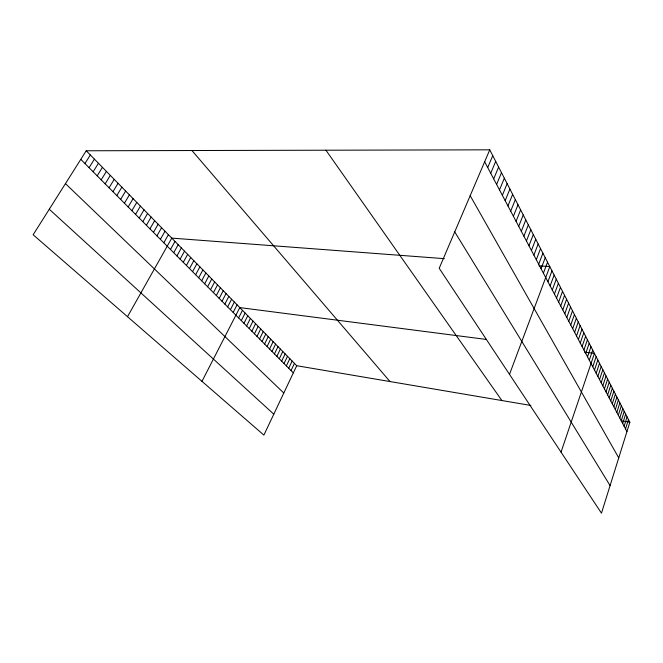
<?xml version="1.0" encoding="UTF-8"?>
<svg xmlns="http://www.w3.org/2000/svg" width="663" height="663" viewBox="0 0 663 663"><rect width="100%" height="100%" fill="white"/><g stroke="black" fill="none" stroke-linecap="round" stroke-linejoin="round"><path stroke-width="0.99" d="M489.75 149.83L629.85 422.265L601.474 513.17L439.204 268.283L489.75 149.83L86.215 150.774L33.15 234.768L263.891 435.11L296.717 365.719L86.215 150.774M624.123 426.218L627.065 416.853M625.54 428.911L628.466 419.571M624.231 411.333L621.248 420.765L629.85 422.265M622.69 423.508L625.648 414.102M619.789 418.005L622.789 408.541M616.83 412.394L619.872 402.864M618.314 415.212L621.339 405.715M613.822 406.684L616.905 397.087M615.33 409.552L618.397 399.996M612.289 403.784L615.397 394.162M609.189 397.908L612.339 388.22M610.747 400.866L613.88 391.203M606.032 391.924L609.231 382.161M607.623 394.933L610.789 385.203M604.432 388.883L607.648 379.095M601.184 382.717L604.441 372.863M602.816 385.816L606.057 375.987M599.534 379.592L602.816 369.697M596.186 373.244L599.518 363.283M597.869 376.435L601.175 366.506M594.487 370.02L597.844 360.026M561.031 452.133L594.438 353.412L584.575 352.136M592.763 366.763L596.153 356.735M589.283 360.158L592.714 350.056M587.517 356.802L590.973 346.666M583.921 349.989L587.435 339.779M585.727 353.412L589.208 343.243M582.097 346.534L585.636 336.282M580.258 343.036L583.821 332.751M576.512 335.934L580.133 325.583M578.393 339.506L581.981 329.188M574.614 332.329L578.26 321.936M572.691 328.682L576.362 318.257M570.744 325.003L574.448 314.535M566.799 317.519L570.561 306.977M568.779 321.282L572.517 310.773M564.793 313.715L568.589 303.132M562.763 309.87L566.592 299.253M560.716 305.983L564.569 295.325M558.644 302.055L562.531 291.355M556.547 298.077L560.467 287.344M554.434 294.057L558.379 283.292M550.124 285.894L554.144 275.037M552.287 289.996L556.274 279.189M547.928 281.734L551.981 270.844M509.499 374.371L549.801 266.601L538.978 265.788M543.403 273.156L547.53 262.183M541.066 268.722L545.226 257.708M538.704 264.239L542.898 253.183M536.309 259.697L540.544 248.6M533.889 255.106L538.157 243.967M531.436 250.457L535.745 239.277M528.95 245.749L533.309 234.528M526.439 240.984L530.831 229.721M523.894 236.161L528.328 224.848M521.325 231.271L525.8 219.925M518.715 226.332L523.231 214.936M516.071 221.326L520.637 209.881M513.402 216.254L518.002 204.768M510.692 211.116L515.342 199.588M507.949 205.911L512.648 194.342M505.173 200.64L509.913 189.03M502.355 195.303L507.145 183.651M499.504 189.9L504.336 178.198M496.612 184.422L501.501 172.67M493.686 178.869L498.617 167.076M490.719 173.242L495.7 161.399M487.711 167.532L492.75 155.656M288.712 368.238L292.134 361.045M291.032 370.567L294.438 363.39M286.375 365.893L289.822 358.683M284.029 363.531L287.493 356.296M279.272 358.758L282.786 351.489M281.659 361.153L285.148 353.901M276.869 356.346L280.399 349.053M274.449 353.909L278.004 346.608M272.012 351.465L275.584 344.138M267.081 346.509L270.703 339.149M269.559 348.995L273.148 341.652M264.595 344.006L268.225 336.63M262.084 341.486L265.739 334.086M259.548 338.942L263.236 331.525M257.004 336.381L260.708 328.947M254.435 333.804L258.164 326.345M249.238 328.583L253.009 321.091M251.849 331.202L255.595 323.726M246.611 325.939L250.407 318.431M243.967 323.287L247.788 315.754M241.299 320.602L245.144 313.052M238.605 317.9L242.476 310.334M201.975 381.341L239.791 307.591L486.584 339.473M233.169 312.439L237.089 304.831M230.417 309.671L234.362 302.046M227.641 306.886L231.611 299.237M224.848 304.077L228.843 296.411M222.03 301.251L226.05 293.56M219.188 298.4L223.24 290.684M216.329 295.524L220.398 287.792M213.445 292.623L217.547 284.875M210.536 289.698L214.663 281.932M207.602 286.756L211.754 278.966M204.652 283.789L208.828 275.974M201.668 280.789L205.878 272.957M198.668 277.772L202.903 269.924M195.635 274.731L199.903 266.858M192.585 271.664L196.878 263.766M189.502 268.573L193.828 260.658M186.402 265.449L190.753 257.517M183.27 262.308L187.654 254.352M180.112 259.134L184.529 251.161M176.93 255.935L181.372 247.937M173.714 252.711L178.198 244.697M170.482 249.462L174.991 241.423M127.503 316.69L171.758 238.116L444.367 258.661M163.819 242.774L168.394 234.685M160.396 239.335L165.004 231.23M156.949 235.862L161.59 227.732M153.46 232.365L158.134 224.21M149.946 228.826L154.653 220.655M146.399 225.263L151.147 217.074M142.818 221.666L147.6 213.453M139.205 218.044L144.028 209.798M135.559 214.381L140.415 206.118M131.887 210.685L136.777 202.397M128.174 206.955L133.097 198.643M124.42 203.193L129.393 194.856M120.641 199.389L125.647 191.035M116.829 195.552L121.868 187.181M112.975 191.682L118.055 183.286M109.08 187.778L114.21 179.358M105.16 183.833L110.323 175.388M101.19 179.847L106.403 171.386M97.188 175.828L102.442 167.341M93.151 171.775L98.447 163.255M89.074 167.673L94.411 159.137M84.955 163.537L90.334 154.976M296.717 365.719L530.889 405.466M49.269 209.251L273.794 414.184M65.463 183.626L283.797 393.026M80.795 159.36L293.328 372.879M191.939 150.526L390.018 381.556M325.931 150.211L501.899 400.551M454.735 231.876L610.076 485.598M470.183 195.684L618.736 457.86M484.661 161.755L626.941 431.58"/></g></svg>
